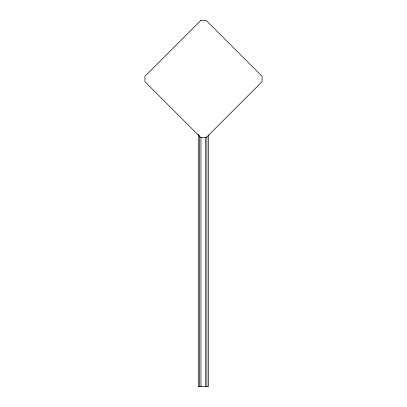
<?xml version="1.0" encoding="UTF-8"?>
<svg xmlns="http://www.w3.org/2000/svg" width="407" height="407" viewBox="0 0 407 407"><rect width="100%" height="100%" fill="white"/><g stroke="black" fill="none" stroke-linecap="round" stroke-linejoin="round"><path stroke-width="0.61" d="M208.369 134.87L208.369 386.65L198.26 386.65L198.26 134.234M206.924 136.777L206.924 386.65M205.662 137.413L205.662 386.65M200.966 137.413L200.966 386.65M199.613 135.506L199.613 386.65M200.916 20.35L144.928 76.338L144.928 81.705L200.916 137.693L206.084 137.693L262.072 81.705L262.072 76.338L206.084 20.35L200.916 20.35"/></g></svg>
